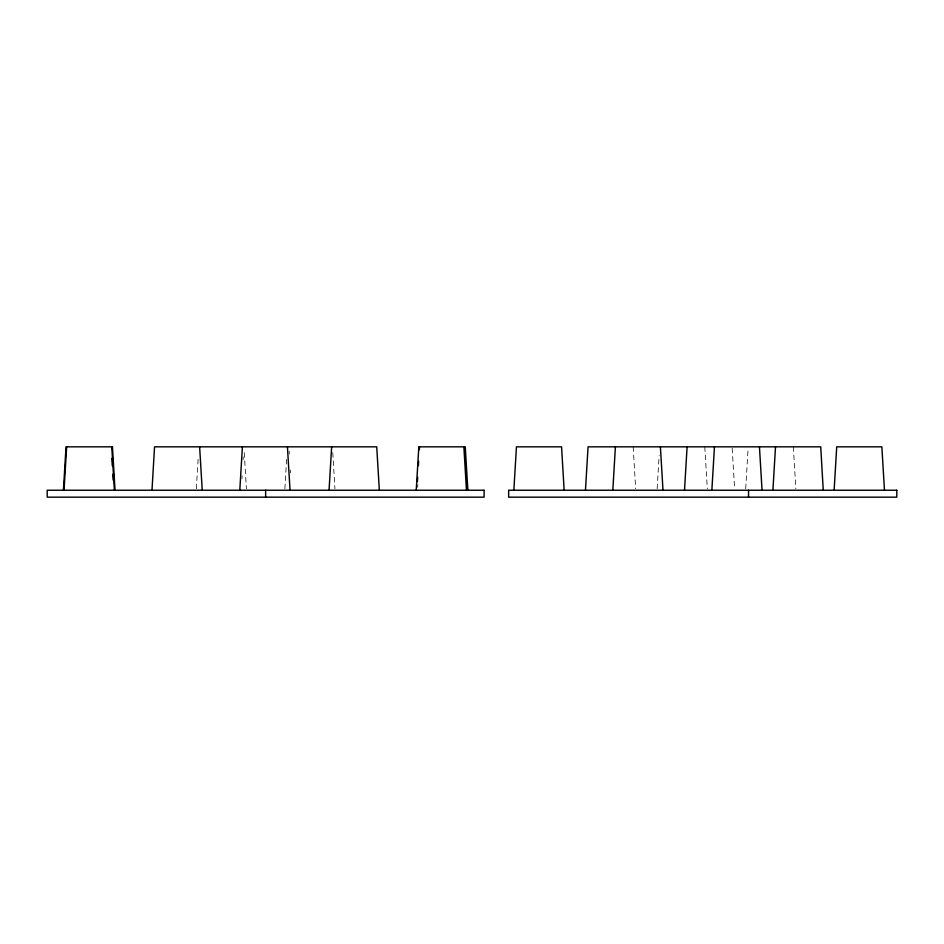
<?xml version="1.0" encoding="UTF-8"?>
<svg xmlns="http://www.w3.org/2000/svg" width="944" height="944" viewBox="0 0 944 944"><rect width="100%" height="100%" fill="white"/><g stroke="black" fill="none" stroke-linecap="round" stroke-linejoin="round"><path stroke-width="0.71" stroke-dasharray="4.72 3.54" d="M196.34 488.78L198.252 456.955M241.935 478.655L242.112 475.764M243.068 459.846L243.233 456.955M284.876 488.78L286.775 456.955M417.696 487.328L417.873 484.437M657.154 488.78L659.148 455.515M745.689 488.78L748.108 448.282M793.338 446.831L795.851 488.78M732.178 448.282L734.597 488.78M704.802 446.831L707.327 488.78M633.164 446.831L635.678 488.78M332.772 452.613L334.931 488.78M289.135 451.173L289.312 454.064M290.268 469.97L290.433 472.873M244.236 452.613L246.408 488.78"/><path stroke-width="1.42" d="M63.413 490.231L66.021 446.831L112.489 446.831M64.039 490.231L66.646 446.831M151.996 490.231L154.545 446.831L376.727 446.831L379.335 490.231M239.8 490.231L242.396 446.831M329.055 490.231L331.651 446.831M416.233 490.231L418.829 446.831M417.425 481.546L417.685 477.204M418.381 465.64L418.64 461.297M419.325 449.722L419.502 446.831M513.843 490.231L516.451 446.831L561.562 446.831L564.146 490.231M585.469 490.231L588.065 446.831L820.725 446.831L823.251 490.231M612.809 490.231L615.405 446.831M684.506 490.231L687.102 446.831M711.859 490.231L714.455 446.831M772.912 490.231L775.508 446.831M834.13 490.231L836.726 446.831L881.861 446.831L884.469 490.231M418.794 446.831L465.262 446.831L467.858 490.231M759.448 446.831L762.044 490.231M660.399 446.831L662.995 490.231M464.896 451.173L465.239 456.955M465.935 468.531L466.194 472.873M466.808 482.998L467.15 488.78M463.87 446.831L466.466 490.231M287.436 446.831L290.032 490.231M199.632 446.831L202.228 490.231M112.442 446.831L115.05 490.231M111.77 446.831L114.377 490.231M111.84 458.406L112.277 465.64M112.796 474.313L113.15 480.095M748.545 490.231L748.545 497.169M265.642 490.231L265.642 497.169M484.083 490.231L47.2 490.231L47.2 497.169L484.083 497.169L484.083 490.231M896.8 490.231L508.651 490.231L508.651 497.169L896.8 497.169L896.8 490.231"/></g></svg>
